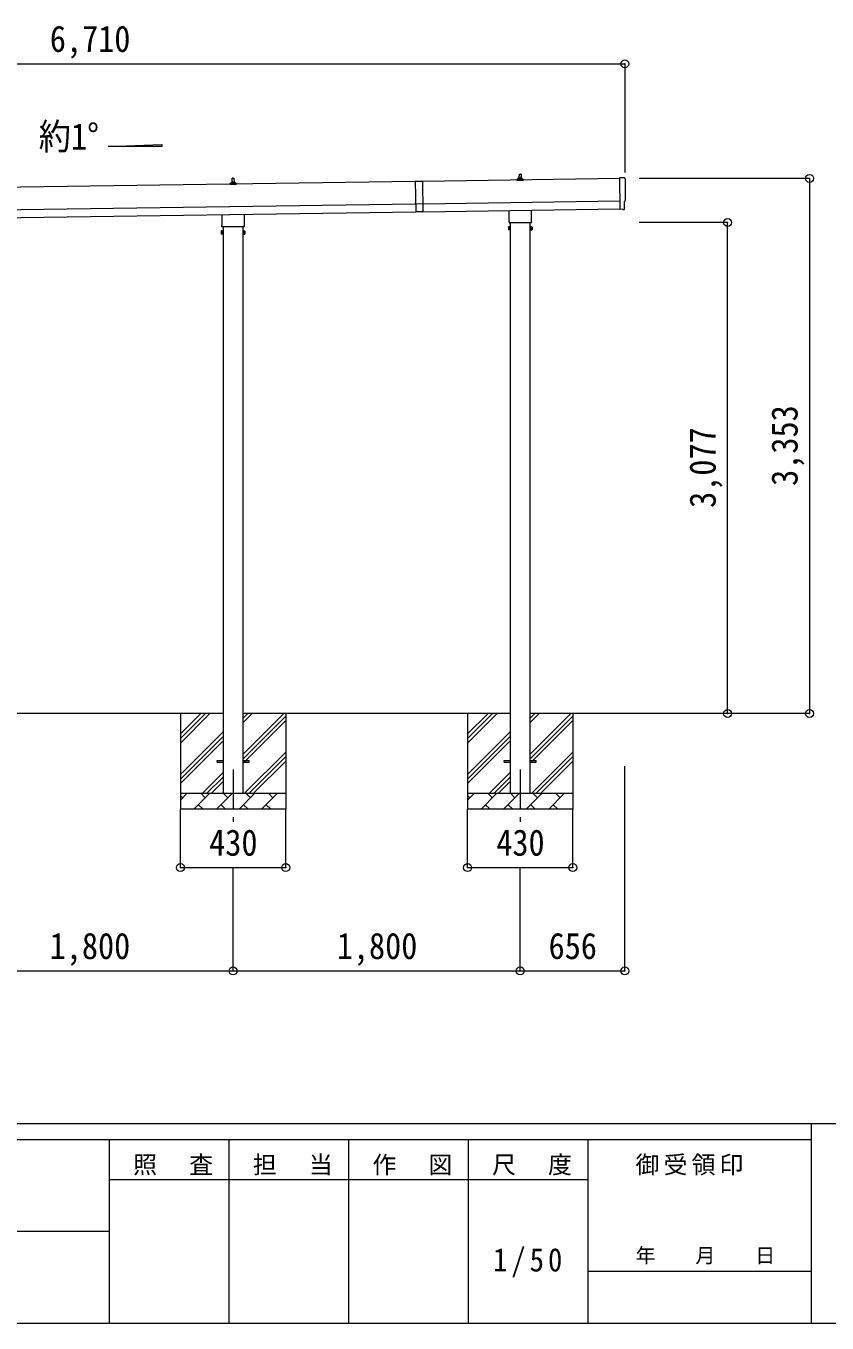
# Model space of a CAD drawing. Units: millimetres at full size, sheet at 1:50; some dimension numbers follow another scale. Extents: x -14053 to 14053, y -9700 to 9700.
# Drawn here: x 3980 to 9003, y -9700 to -1571 of the extents above; entities that cross this region are included whole.
import ezdxf
from ezdxf.enums import TextEntityAlignment as Align

# ---------------------------------------------------------------- set-up
doc = ezdxf.new("R2010")
doc.units = ezdxf.units.MM
doc.header["$LTSCALE"] = 50
doc.header["$PDMODE"] = 32
doc.header["$PDSIZE"] = 50
doc.linetypes.add('DOUBLE_CHAIN1', pattern=[8.8, 5, -1, 0.6, -0.6, 0.6, -1])
for name, color, linetype, lineweight in [('0-0_0', 7, 'Continuous', 9), ('0-1_Defpoints', 4, 'Continuous', 9), ('0-6_PARTS1', 6, 'Continuous', 9), ('F-0', 7, 'Continuous', 9)]:
    doc.layers.add(name, color=color, linetype=linetype, lineweight=lineweight)
doc.styles.add('ＭＳ ゴシック', font='')
doc.styles.get('ＭＳ ゴシック').set_extended_font_data('MS Gothic')

msp = doc.modelspace()

# ---------------------------------------------------------------- linework, layer by layer
at = {"layer": '0-0_0', "color": 4}
for p, q in [((4495.97, -2325.96), (4831.97, -2313.55)), ((4831.97, -2325.96), (4495.97, -2325.96)), ((4831.97, -2313.55), (4831.97, -2325.96))]:
    msp.add_line(p, q, dxfattribs=at)
at = {"layer": '0-0_0'}
for p, q in [((5216.18, -5879.79), (3541.18, -5879.79)), ((4948.68, -5879.79), (4948.68, -6479.79)), ((4948.68, -6064.84), (5133.73, -5879.79)), ((4948.68, -6036.55), (5105.44, -5879.79)), ((4948.68, -6008.27), (5077.16, -5879.79)), ((7016.18, -5879.79), (5341.18, -5879.79)), ((5341.18, -6134.89), (5596.27, -5879.79)), ((5341.18, -5936.9), (5398.28, -5879.79)), ((5341.18, -5908.61), (5370, -5879.79)), ((5341.18, -6163.17), (5608.68, -5895.67)), ((5341.18, -6191.45), (5608.68, -5923.95)), ((5608.68, -5879.79), (5608.68, -6479.79)), ((6748.68, -5879.79), (6748.68, -6479.79)), ((6748.68, -6064.84), (6933.73, -5879.79)), ((6748.68, -6036.55), (6905.44, -5879.79)), ((6748.68, -6008.27), (6877.16, -5879.79)), ((8729.56, -5879.79), (7141.18, -5879.79)), ((7141.18, -6134.89), (7396.27, -5879.79)), ((7141.18, -5936.9), (7198.28, -5879.79)), ((7141.18, -5908.61), (7170, -5879.79)), ((7141.18, -6163.17), (7408.68, -5895.67)), ((7141.18, -6191.45), (7408.68, -5923.95)), ((7408.68, -5879.79), (7408.68, -6479.79)), ((4948.68, -6262.83), (5216.18, -5995.33)), ((6748.68, -6262.83), (7016.18, -5995.33)), ((4948.68, -6291.11), (5216.18, -6023.61)), ((4948.68, -6319.4), (5216.18, -6051.9)), ((6748.68, -6291.11), (7016.18, -6023.61)), ((6748.68, -6319.4), (7016.18, -6051.9)), ((5350.83, -6379.79), (5608.68, -6121.94)), ((5379.12, -6379.79), (5608.68, -6150.23)), ((7150.83, -6379.79), (7408.68, -6121.94)), ((7179.12, -6379.79), (7408.68, -6150.23)), ((5086.27, -6379.79), (5216.18, -6249.89)), ((5407.4, -6379.79), (5608.68, -6178.51)), ((6886.27, -6379.79), (7016.18, -6249.89)), ((7207.4, -6379.79), (7408.68, -6178.51)), ((5114.56, -6379.79), (5216.18, -6278.17)), ((5142.84, -6379.79), (5216.18, -6306.45)), ((6914.56, -6379.79), (7016.18, -6278.17)), ((6942.84, -6379.79), (7016.18, -6306.45)), ((4948.68, -6379.79), (5608.68, -6379.79)), ((4948.68, -6422.68), (4991.57, -6379.79)), ((4963.02, -6408.34), (4948.68, -6394)), ((5032.99, -6479.79), (5132.99, -6379.79)), ((5104.44, -6408.34), (5075.88, -6379.79)), ((5174.41, -6479.79), (5274.41, -6379.79)), ((5245.86, -6408.34), (5217.3, -6379.79)), ((5315.83, -6479.79), (5415.83, -6379.79)), ((5387.28, -6408.34), (5358.73, -6379.79)), ((5457.25, -6479.79), (5557.25, -6379.79)), ((5528.7, -6408.34), (5500.15, -6379.79)), ((5605.39, -6379.79), (5608.68, -6376.5)), ((6748.68, -6379.79), (7408.68, -6379.79)), ((6748.68, -6422.68), (6791.57, -6379.79)), ((6763.02, -6408.34), (6748.68, -6394)), ((6832.99, -6479.79), (6932.99, -6379.79)), ((6904.44, -6408.34), (6875.88, -6379.79)), ((6974.41, -6479.79), (7074.41, -6379.79)), ((7045.86, -6408.34), (7017.3, -6379.79)), ((7115.83, -6479.79), (7215.83, -6379.79)), ((7187.28, -6408.34), (7158.73, -6379.79)), ((7257.25, -6479.79), (7357.25, -6379.79)), ((7328.7, -6408.34), (7300.15, -6379.79)), ((7405.39, -6379.79), (7408.68, -6376.5)), ((5608.68, -6479.79), (4948.68, -6479.79)), ((5061.54, -6451.23), (5090.1, -6479.79)), ((5202.97, -6451.23), (5231.52, -6479.79)), ((5344.39, -6451.23), (5372.94, -6479.79)), ((5485.81, -6451.23), (5514.36, -6479.79)), ((7408.68, -6479.79), (6748.68, -6479.79)), ((6861.54, -6451.23), (6890.1, -6479.79)), ((7002.97, -6451.23), (7031.52, -6479.79)), ((7144.39, -6451.23), (7172.94, -6479.79)), ((7285.81, -6451.23), (7314.36, -6479.79))]:
    msp.add_line(p, q, dxfattribs=at)
at = {"layer": '0-1_Defpoints'}
for p, q in [((7072.68, -2523.38), (7073.4, -2499.86)), ((7074.4, -2498.88), (7082.95, -2498.88)), ((7083.95, -2499.86), (7084.68, -2523.38)), ((6420.91, -2545.63), (1055.95, -2622.27)), ((5260.43, -2564.6), (5260.43, -2556.88)), ((5296.93, -2564.6), (5260.43, -2564.6)), ((5260.81, -2556.1), (5296.54, -2556.1)), ((5261.19, -2555.91), (5267.91, -2554.28)), ((5268.29, -2554.1), (5289.06, -2554.1)), ((5268.68, -2553.31), (5268.68, -2549.1)), ((5269.68, -2549.1), (5287.68, -2549.1)), ((5272.68, -2549.1), (5273.4, -2525.57)), ((5274.4, -2524.6), (5282.95, -2524.6)), ((5283.95, -2525.57), (5284.68, -2549.1)), ((5288.68, -2553.31), (5288.68, -2549.1)), ((5296.16, -2555.91), (5289.44, -2554.28)), ((5296.93, -2564.6), (5296.93, -2556.88)), ((6420.89, -2544.63), (6423.64, -2736.61)), ((7701.28, -2527.34), (6465.9, -2544.98)), ((7060.43, -2538.88), (7060.43, -2531.17)), ((7096.93, -2538.88), (7060.43, -2538.88)), ((7060.81, -2530.38), (7096.54, -2530.38)), ((7061.19, -2530.2), (7067.91, -2528.57)), ((7068.29, -2528.38), (7089.06, -2528.38)), ((7068.68, -2527.6), (7068.68, -2523.38)), ((7069.68, -2523.38), (7087.68, -2523.38)), ((7088.68, -2527.6), (7088.68, -2523.38)), ((7096.16, -2530.2), (7089.44, -2528.57)), ((7096.93, -2538.88), (7096.93, -2531.17)), ((6467.9, -2684.97), (7703.28, -2667.32)), ((1057.95, -2762.25), (6422.91, -2685.61)), ((1058.67, -2812.25), (6423.62, -2735.61)), ((5210.38, -2818.59), (5210.38, -2752.94)), ((5346.98, -2750.99), (5346.98, -2818.59)), ((6467.92, -2686.47), (6422.93, -2687.11)), ((6468.63, -2735.96), (6423.64, -2736.61)), ((6468.62, -2734.96), (7703.99, -2717.32)), ((7010.38, -2792.87), (7010.38, -2727.23)), ((7146.98, -2725.27), (7146.98, -2792.87)), ((7704.03, -2720.08), (7704.04, -2721.09)), ((7723.67, -2720.81), (7730.59, -2720.34)), ((5208.68, -2827.36), (5208.68, -2821.86)), ((5346.61, -2830.86), (5210.74, -2830.86)), ((5216.18, -2830.86), (5216.18, -6379.79)), ((5341.18, -6379.79), (5341.18, -2830.86)), ((5348.68, -2821.86), (5348.68, -2827.36)), ((7004.68, -2831.15), (7005.43, -2829.83)), ((7004.68, -2831.15), (7004.68, -2848.15)), ((7011.68, -2834.74), (7005.43, -2834.74)), ((7011.68, -2844.55), (7005.43, -2844.55)), ((7008.68, -2801.65), (7008.68, -2796.15)), ((7146.61, -2805.15), (7010.74, -2805.15)), ((7016.18, -2805.15), (7016.18, -6379.79)), ((7141.18, -6379.79), (7141.18, -2805.15)), ((7145.68, -2834.74), (7151.92, -2834.74)), ((7145.68, -2844.55), (7151.92, -2844.55)), ((7148.68, -2796.15), (7148.68, -2801.65)), ((7152.68, -2831.15), (7151.92, -2829.83)), ((7152.68, -2831.15), (7152.68, -2848.15)), ((5204.68, -2856.86), (5205.43, -2855.54)), ((5204.68, -2856.86), (5204.68, -2873.86)), ((5204.68, -2873.86), (5205.43, -2875.17)), ((5211.68, -2860.45), (5205.43, -2860.45)), ((5211.68, -2870.27), (5205.43, -2870.27)), ((5211.68, -2875.17), (5205.43, -2875.17)), ((5214.18, -2874.56), (5211.68, -2874.56)), ((5343.18, -2874.56), (5345.68, -2874.56)), ((5345.68, -2860.45), (5351.92, -2860.45)), ((5345.68, -2870.27), (5351.92, -2870.27)), ((5345.68, -2875.17), (5351.92, -2875.17)), ((5352.68, -2856.86), (5351.92, -2855.54)), ((5352.68, -2873.86), (5351.92, -2875.17)), ((5352.68, -2856.86), (5352.68, -2873.86)), ((7004.68, -2848.15), (7005.43, -2849.46)), ((7011.68, -2849.46), (7005.43, -2849.46)), ((7014.18, -2848.85), (7011.68, -2848.85)), ((7143.18, -2848.85), (7145.68, -2848.85)), ((7145.68, -2849.46), (7151.92, -2849.46)), ((7152.68, -2848.15), (7151.92, -2849.46)), ((5178.68, -6175.29), (5216.18, -6175.29)), ((5178.68, -6184.29), (5178.68, -6175.29)), ((5341.18, -6175.29), (5378.68, -6175.29)), ((5378.68, -6184.29), (5378.68, -6175.29)), ((6978.68, -6175.29), (7016.18, -6175.29)), ((6978.68, -6184.29), (6978.68, -6175.29)), ((7141.18, -6175.29), (7178.68, -6175.29)), ((7178.68, -6184.29), (7178.68, -6175.29)), ((5178.68, -6184.29), (5216.18, -6184.29)), ((5341.18, -6184.29), (5378.68, -6184.29)), ((6978.68, -6184.29), (7016.18, -6184.29)), ((7141.18, -6184.29), (7178.68, -6184.29))]:
    msp.add_line(p, q, dxfattribs=at)
at = {"layer": '0-1_Defpoints', "color": 7, "linetype": 'DOUBLE_CHAIN1'}
for p, q in [((5278.68, -6229.79), (5278.68, -6578.79)), ((7078.68, -6229.79), (7078.68, -6567.79))]:
    msp.add_line(p, q, dxfattribs=at)
at = {"layer": '0-1_Defpoints'}
for points in [[(6420.89, -2544.63), (6465.89, -2543.98), (6468.63, -2735.96)], [(7732.8, -2523.45), (7701.2, -2522.25), (7704.03, -2720.08)], [(7733.38, -2717.31), (7732.71, -2670.29), (7733.31, -2670.28)], [(7722.93, -2720.54), (7722.25, -2719.92), (7704.04, -2721.09)], [(7011.68, -2849.46), (7011.68, -2829.83), (7005.43, -2829.83)], [(7011.68, -2848.85), (7011.68, -2830.45), (7014.18, -2830.45)], [(7145.68, -2848.85), (7145.68, -2830.45), (7143.18, -2830.45)], [(7145.68, -2849.46), (7145.68, -2829.83), (7151.92, -2829.83)], [(5211.68, -2875.17), (5211.68, -2855.54), (5205.43, -2855.54)], [(5211.68, -2874.56), (5211.68, -2856.16), (5214.18, -2856.16)], [(5345.68, -2874.56), (5345.68, -2856.16), (5343.18, -2856.16)], [(5345.68, -2875.17), (5345.68, -2855.54), (5351.92, -2855.54)]]:
    msp.add_lwpolyline(points, dxfattribs=at)
for points in [[(7014.18, -2850.15), (7014.18, -2829.15), (7016.18, -2829.15), (7016.18, -2850.15)], [(7143.18, -2850.15), (7143.18, -2829.15), (7141.18, -2829.15), (7141.18, -2850.15)], [(5214.18, -2875.86), (5214.18, -2854.86), (5216.18, -2854.86), (5216.18, -2875.86)], [(5343.18, -2875.86), (5343.18, -2854.86), (5341.18, -2854.86), (5341.18, -2875.86)]]:
    msp.add_lwpolyline(points, close=True, dxfattribs=at)
for centre, radius, start, end in [((7072.76, -2524.02), 4.13, 90, 171.17633), ((7074.4, -2499.88), 1, 90, 178.60509), ((7082.01, -2523.38), 4.83, 133.60282, 180), ((7075.34, -2523.38), 4.83, 0, 46.39718), ((7082.95, -2499.88), 1, 1.39491, 90), ((7084.59, -2524.02), 4.13, 8.82367, 90), ((5261.43, -2556.88), 1, 103.62699, 180), ((5267.68, -2553.31), 1, 283.62699, 0), ((5272.76, -2549.73), 4.13, 90, 171.17633), ((5269.68, -2550.1), 1, 90, 180), ((5274.4, -2525.6), 1, 90, 178.60509), ((5282.01, -2549.1), 4.83, 133.60282, 180), ((5275.34, -2549.1), 4.83, 0, 46.39718), ((5282.95, -2525.6), 1, 1.39491, 90), ((5284.59, -2549.73), 4.13, 8.82367, 90), ((5287.68, -2550.1), 1, 0, 90), ((5289.68, -2553.31), 1, 180, 256.37301), ((5295.93, -2556.88), 1, 0, 76.37301), ((7061.43, -2531.17), 1, 103.62699, 180), ((7067.68, -2527.6), 1, 283.62699, 0), ((7069.68, -2524.38), 1, 90, 180), ((7087.68, -2524.38), 1, 0, 90), ((7089.68, -2527.6), 1, 180, 256.37301), ((7095.93, -2531.17), 1, 0, 76.37301), ((5212.68, -2821.86), 4, 125.09963, 180), ((5212.68, -2827.36), 4, 180, 194.47751), ((5212.68, -2827.36), 4, 194.47751, 241.04498), ((5344.68, -2827.36), 4, 298.95502, 345.52249), ((5344.68, -2821.86), 4, 0, 54.90037), ((5344.68, -2827.36), 4, 345.52249, 0), ((7009.02, -2832.28), 4.34, 145.61575, 214.38425), ((7020.92, -2839.65), 16.24, 162.41205, 197.58795), ((7009.02, -2847.01), 4.34, 145.61575, 214.38425), ((7012.68, -2796.15), 4, 125.09963, 180), ((7012.68, -2801.65), 4, 180, 194.47751), ((7012.68, -2801.65), 4, 194.47751, 241.04498), ((7144.68, -2801.65), 4, 298.95502, 345.52249), ((7144.68, -2796.15), 4, 0, 54.90037), ((7144.68, -2801.65), 4, 345.52249, 0), ((7136.43, -2839.65), 16.24, 342.41205, 17.58795), ((7148.33, -2832.28), 4.34, 325.61575, 34.38425), ((7148.33, -2847.01), 4.34, 325.61575, 34.38425), ((5209.02, -2858), 4.34, 145.61575, 214.38425), ((5220.92, -2865.36), 16.24, 162.41205, 197.58795), ((5209.02, -2872.72), 4.34, 145.61575, 214.38425), ((5336.43, -2865.36), 16.24, 342.41205, 17.58795), ((5348.33, -2858), 4.34, 325.61575, 34.38425), ((5348.33, -2872.72), 4.34, 325.61575, 34.38425)]:
    msp.add_arc(centre, radius, start, end, dxfattribs=at)
for centre, major_axis, ratio, start_param, end_param in [((7732.68, -2526.45), (3, 0.04), 0.99863, 6.2683889, 7.8016218), ((12499.06, -2528.79), (-4762.89, -68.04), 0.99863, 6.2683889, 6.2976778), ((7733.25, -2665.88), (4.41, 0.06), 0.99863, 4.712389, 6.2976778), ((7723.61, -2719.81), (0.737, -0.68), 0.9974, 4.712389, 5.5252311), ((7730.38, -2717.35), (2.21, -2.04), 0.9974, 5.5252311, 7.0411395)]:
    msp.add_ellipse(centre, major_axis=major_axis, ratio=ratio, start_param=start_param, end_param=end_param, dxfattribs=at)
at = {"layer": '0-6_PARTS1'}
for p, q in [((1024.68, -1808.33), (7734.68, -1808.33)), ((7734.68, -1808.33), (7734.68, -2489.28)), ((8892.58, -2526.84), (7825.17, -2526.84)), ((8892.58, -2526.84), (8892.58, -5879.79)), ((8378.91, -2802.75), (7825.17, -2802.75)), ((8378.91, -5879.79), (8378.91, -2802.75)), ((8378.91, -5879.79), (7825.17, -5879.79)), ((8892.58, -5879.79), (7825.17, -5879.79)), ((7734.68, -7493.27), (7734.68, -6210.42)), ((4948.68, -6845.68), (4948.68, -6479.79)), ((5608.68, -6845.68), (5608.68, -6479.79)), ((6748.68, -6845.68), (6748.68, -6479.79)), ((7408.68, -6845.68), (7408.68, -6479.79)), ((4948.68, -6845.68), (5608.68, -6845.68)), ((5278.68, -7493.27), (5278.68, -6845.68)), ((6748.68, -6845.68), (7408.68, -6845.68)), ((7078.68, -7493.27), (7078.68, -6845.68)), ((3478.68, -7493.27), (5278.68, -7493.27)), ((5278.68, -7493.27), (7078.68, -7493.27)), ((7078.68, -7493.27), (7734.68, -7493.27))]:
    msp.add_line(p, q, dxfattribs=at)
for p in [(7734.68, -1808.33), (8892.58, -2526.84), (8378.91, -2802.75), (8378.91, -5879.79), (8892.58, -5879.79), (4948.68, -6845.68), (5608.68, -6845.68), (6748.68, -6845.68), (7408.68, -6845.68), (5278.68, -7493.27), (7078.68, -7493.27), (7734.68, -7493.27)]:
    msp.add_point(p, dxfattribs=at)
at = {"layer": 'F-0', "color": 5, "lineweight": 5}
for p, q in [((-14053.43, -8450), (13346.57, -8450)), ((8901.98, -8450), (8901.98, -9700)), ((-14053.43, -8550), (8901.98, -8550)), ((4501.97, -8550), (4501.97, -9700)), ((5251.97, -8550), (5251.97, -9700)), ((6001.97, -8550), (6001.97, -9700)), ((6751.97, -8550), (6751.97, -9700)), ((7501.97, -8550), (7501.97, -9700)), ((4501.97, -8800), (7501.97, -8800)), ((-5748.03, -9125), (4501.97, -9125)), ((7501.97, -9375), (8901.98, -9375)), ((-14053.43, -9700), (13346.57, -9700))]:
    msp.add_line(p, q, dxfattribs=at)

# ---------------------------------------------------------------- texts
at = {"layer": '0-0_0', "style": 'ＭＳ ゴシック', "width": 0.9}
msp.add_text('約1°', height=165, dxfattribs=at).set_placement((4059.71, -2395.05), align=Align.BOTTOM_LEFT)
at = {"layer": '0-6_PARTS1', "color": 7, "style": 'ＭＳ ゴシック', "width": 0.9}
for s, p in [('6,710', (4129.68, -1783.33)), ('430', (5128.68, -6820.68)), ('430', (6928.68, -6820.68)), ('1,800', (4128.68, -7468.27)), ('1,800', (5928.68, -7468.27)), ('656', (7256.68, -7468.27))]:
    msp.add_text(s, height=165, dxfattribs=at).set_placement(p, align=Align.BOTTOM_LEFT)
for s, p in [('3,353', (8867.58, -4453.31)), ('3,077', (8353.91, -4591.27))]:
    msp.add_text(s, height=165, rotation=90, dxfattribs=at).set_placement(p, align=Align.BOTTOM_LEFT)
at = {"layer": 'F-0', "style": 'ＭＳ ゴシック'}
msp.add_text('年\u3000\u3000月\u3000\u3000日', height=91.64, dxfattribs=at).set_placement((7801.98, -9350), align=Align.BOTTOM_LEFT)
at = {"layer": 'F-0', "attachment_point": 7, "style": 'ＭＳ ゴシック'}
for s, insert, char_height in [('\\T1.17;照\u3000査', (4651.98, -8775), 110), ('\\T1.17;担\u3000当', (5401.98, -8775), 110), ('\\T1.17;作\u3000図', (6151.97, -8775), 110), ('\\T1.17;尺\u3000度', (6901.98, -8775), 110), ('\\T1.17;御受領印', (7801.97, -8775), 110), ('\\T1.28;\\W0.9;1/50', (6908.22, -9412.5), 146.6)]:
    msp.add_mtext(s, dxfattribs=dict(at, insert=insert, char_height=char_height))

doc.saveas('drawing.dxf')
